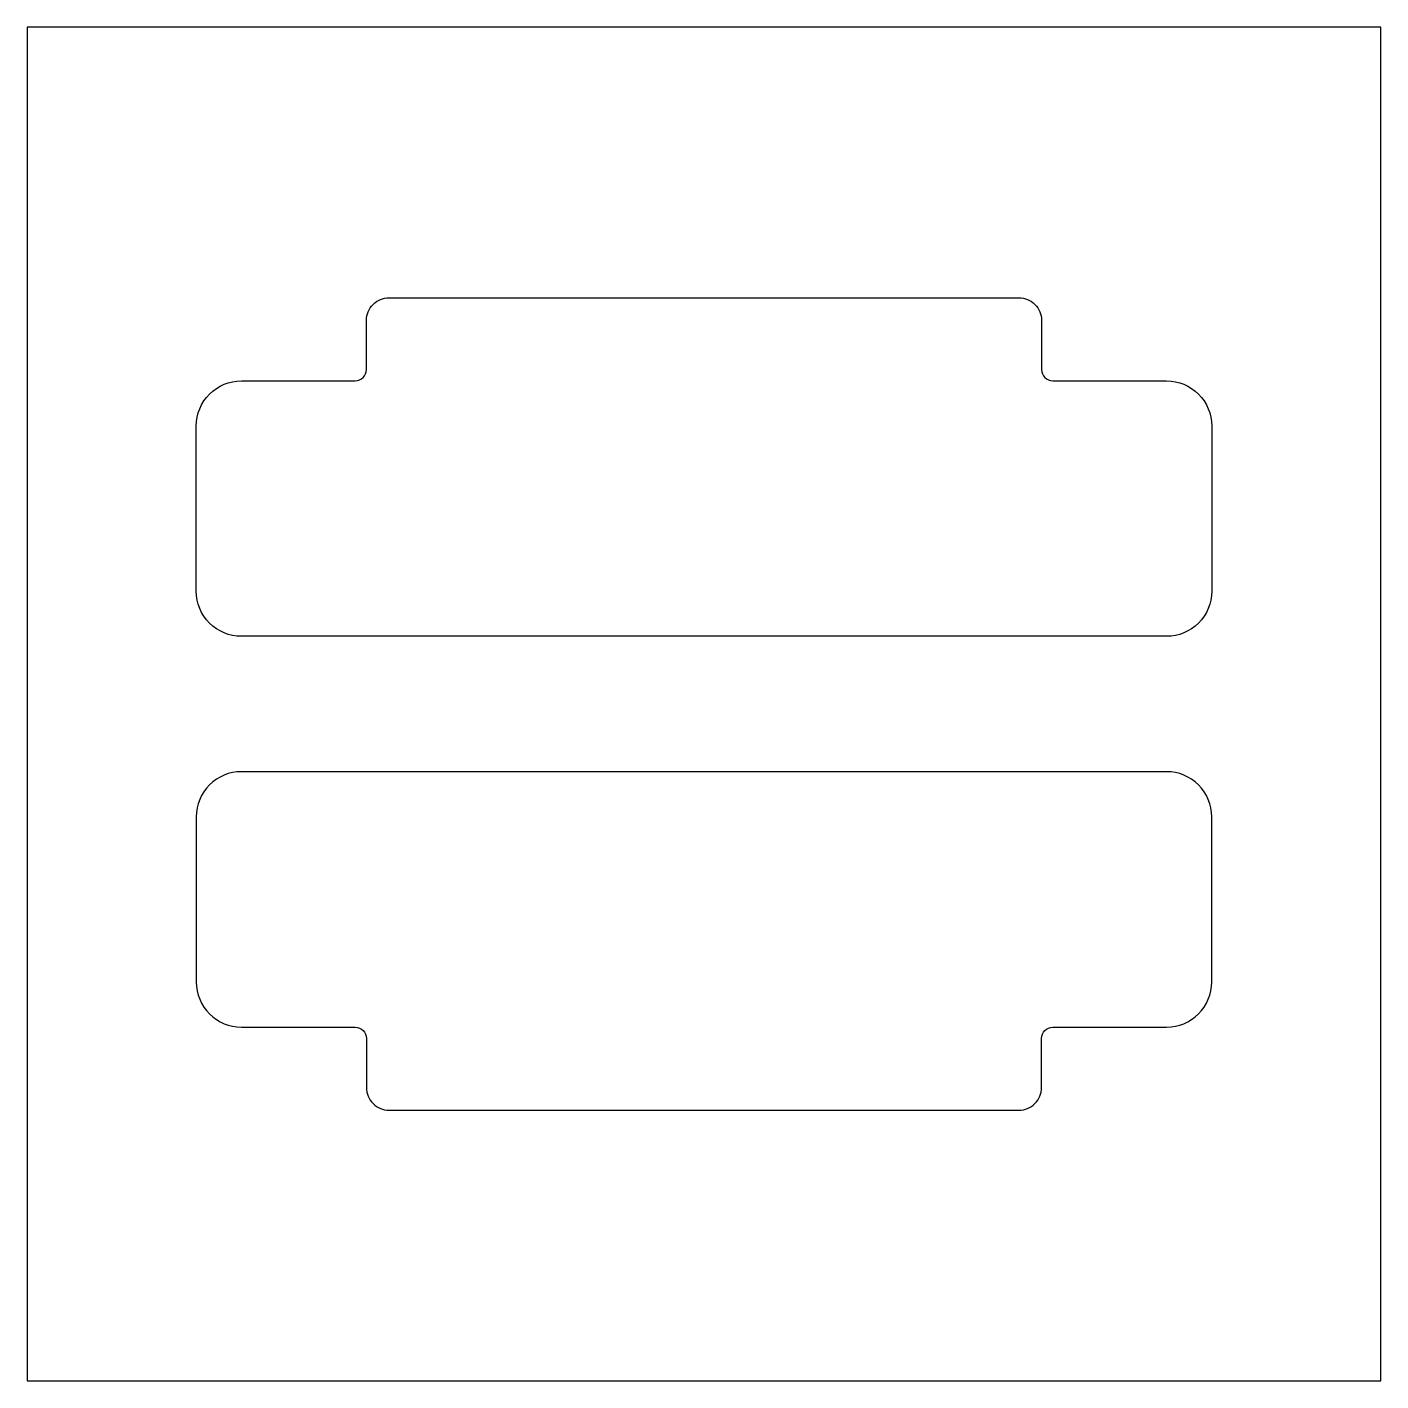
# Model space of a CAD drawing. Header units: inches. Extents: x 0 to 30, y 0 to 30.
import ezdxf

# ---------------------------------------------------------------- set-up
doc = ezdxf.new("R2010")
doc.units = ezdxf.units.IN
doc.header["$MEASUREMENT"] = 0
doc.layers.add('active-layer-mask', color=6, linetype='Continuous')
doc.layers.add('glassOutline', color=7, linetype='Continuous')

msp = doc.modelspace()

# ---------------------------------------------------------------- linework, layer by layer
at = {"layer": 'active-layer-mask'}
for points in [[(4.75, 16.5, -0.414214), (3.75, 17.5), (3.75, 21.161, -0.414214), (4.75, 22.161), (7.27, 22.161, 0.414214), (7.52, 22.411), (7.52, 23.5, -0.414214), (8.02, 24), (21.98, 24, -0.414214), (22.48, 23.5), (22.48, 22.411, 0.414214), (22.73, 22.161), (25.25, 22.161, -0.414214), (26.25, 21.161), (26.25, 17.5, -0.414214), (25.25, 16.5)], [(4.75, 13.5, 0.414214), (3.75, 12.5), (3.75, 8.839, 0.414214), (4.75, 7.839), (7.27, 7.839, -0.414214), (7.52, 7.589), (7.52, 6.5, 0.414214), (8.02, 6), (21.98, 6, 0.414214), (22.48, 6.5), (22.48, 7.589, -0.414214), (22.73, 7.839), (25.25, 7.839, 0.414214), (26.25, 8.839), (26.25, 12.5, 0.414214), (25.25, 13.5)]]:
    msp.add_lwpolyline(points, format="xyb", close=True, dxfattribs=at)
at = {"layer": 'glassOutline'}
msp.add_lwpolyline([(0, 0), (30, 0), (30, 30), (0, 30)], close=True, dxfattribs=at)

doc.saveas('drawing.dxf')
